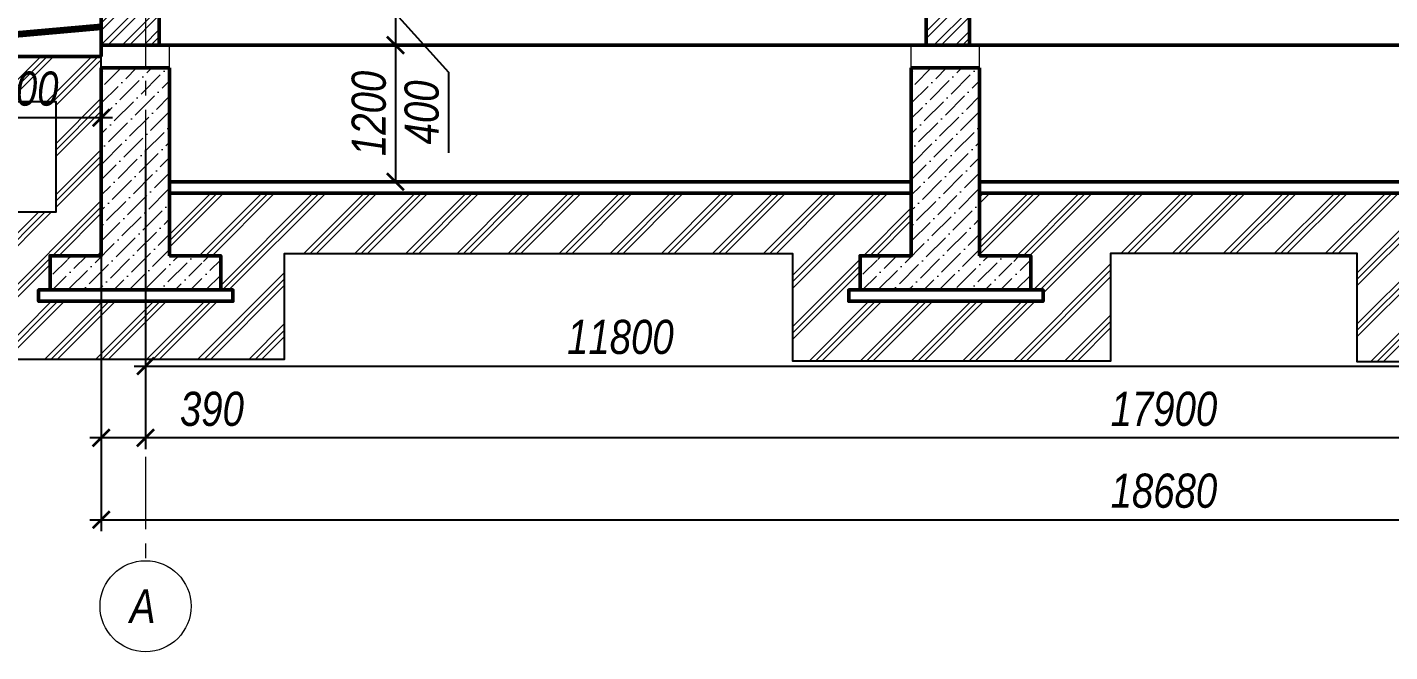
# Model space of a CAD drawing. Header units: millimetres. Extents: x 1582001 to 3303937, y 226471 to 491235.
# Drawn here: x 1882590 to 1894565, y 396234 to 401720 of the extents above; entities that cross this region are included whole.
import ezdxf
from ezdxf.enums import TextEntityAlignment as Align

# ---------------------------------------------------------------- set-up
doc = ezdxf.new("R2010")
doc.units = ezdxf.units.MM
doc.linetypes.add('CENTER', pattern=[50.8, 31.75, -6.35, 6.35, -6.35])
doc.layers.get('Defpoints').update_dxf_attribs({"color": 255, "lineweight": 30})
for name, color, linetype, lineweight in [('A-Wall-G', 22, 'Continuous', 50), ('Кирпич', 253, 'Continuous', 9), ('Оси', 251, 'CENTER', 9), ('Размеры', 7, 'Continuous', 18), ('Штриховки', 251, 'Continuous', 20)]:
    doc.layers.add(name, color=color, linetype=linetype, lineweight=lineweight)
doc.styles.add('Arch-Dim', font='ARIALNI.TTF', dxfattribs={"width": 0.98, "height": 300})
doc.styles.add('GOST 2.304', font='ARIALNI.TTF', dxfattribs={"width": 0.98, "height": 300})
doc.styles.add('style', font='ARIALNI.TTF', dxfattribs={"width": 0.98, "height": 300})
doc.dimstyles.new('Aec-Arch-M-100', dxfattribs={"dimscale": 100, "dimtxt": 2.5, "dimasz": 1.5, "dimexe": 1.5, "dimexo": 1.5, "dimgap": 0.8, "dimtad": 1, "dimdec": 0, "dimzin": 3, "dimdsep": 46, "dimtxsty": 'Arch-Dim', "dimblk": 'ARCHTICK', "dimcen": 2.5, "dimazin": 2, "dimtfac": 0.75, "dimtdec": 0, "dimtix": 1, "dimtmove": 1, "dimatfit": 2, "dimfxl": 0, "dimtolj": 1, "dimtzin": 0, "dimarcsym": 0})
doc.dimstyles.new('М100', dxfattribs={"dimtxt": 600, "dimasz": 150, "dimexe": 100, "dimexo": 200, "dimgap": 100, "dimtad": 1, "dimdec": 0, "dimtxsty": 'style', "dimblk": 'ARCHTICK', "dimcen": 150, "dimdle": 100, "dimclrt": 256, "dimadec": 0, "dimazin": 0, "dimtfac": 1, "dimtdec": 0, "dimtmove": 1, "dimatfit": 3, "dimldrblk": 'NONE', "dimfxl": 0, "dimarcsym": 0})

# ---------------------------------------------------------------- blocks, each defined once
blk = doc.blocks.new('_ArchTick')
at = {"color": 0, "linetype": 'ByBlock', "const_width": 0.15}
blk.add_lwpolyline([(-0.5, -0.5), (0.5, 0.5)], dxfattribs=at)
blk = doc.blocks.new('*D607')
at = {"layer": 'Defpoints', "color": 0, "lineweight": -3, "transparency": 16777216}
for p in [(1883240, 401463), (1881740, 401363), (1883240, 400926)]:
    blk.add_point(p, dxfattribs=at)
at = {"layer": 'Размеры', "color": 0, "lineweight": -2, "transparency": 16777216}
for p, q in [((1881740, 401163), (1881740, 400826)), ((1883240, 401263), (1883240, 400826)), ((1881640, 400926), (1883340, 400926))]:
    blk.add_line(p, q, dxfattribs=at)
at = {"layer": 'Размеры', "color": 0, "lineweight": -2, "transparency": 16777216, "xscale": 150, "yscale": 150, "zscale": 150, "rotation": 180}
blk.add_blockref('_ArchTick', (1881740, 400926), dxfattribs=at)
at = {"layer": 'Размеры', "color": 0, "lineweight": -2, "transparency": 16777216, "xscale": 150, "yscale": 150, "zscale": 150}
blk.add_blockref('_ArchTick', (1883240, 400926), dxfattribs=at)
at = {"layer": 'Размеры', "transparency": 16777216, "insert": (1882490, 401179), "char_height": 300, "attachment_point": 5, "style": 'style'}
blk.add_mtext('1500', dxfattribs=at)
blk = doc.blocks.new('_None')
blk = doc.blocks.new('*D568')
at = {"layer": 'Defpoints', "color": 0, "lineweight": -3, "transparency": 16777216}
for p in [(1883630, 400844), (1895430, 400844), (1895430, 398744)]:
    blk.add_point(p, dxfattribs=at)
at = {"layer": 'Размеры', "color": 0, "lineweight": -2, "transparency": 16777216}
for p, q in [((1883630, 400644), (1883630, 398644)), ((1895430, 400644), (1895430, 398644)), ((1883530, 398744), (1895530, 398744))]:
    blk.add_line(p, q, dxfattribs=at)
at = {"layer": 'Размеры', "color": 0, "lineweight": -2, "transparency": 16777216, "xscale": 150, "yscale": 150, "zscale": 150, "rotation": 180}
blk.add_blockref('_ArchTick', (1883630, 398744), dxfattribs=at)
at = {"layer": 'Размеры', "color": 0, "lineweight": -2, "transparency": 16777216, "xscale": 150, "yscale": 150, "zscale": 150}
blk.add_blockref('_ArchTick', (1895430, 398744), dxfattribs=at)
at = {"layer": 'Размеры', "transparency": 16777216, "insert": (1887803, 398998), "char_height": 300, "attachment_point": 5, "style": 'style'}
blk.add_mtext('11800', dxfattribs=at)
blk = doc.blocks.new('*D569')
at = {"layer": 'Defpoints', "color": 0, "lineweight": -3, "transparency": 16777216}
for p in [(1883630, 400844), (1901530, 400844), (1883630, 398113)]:
    blk.add_point(p, dxfattribs=at)
at = {"layer": 'Размеры', "color": 0, "lineweight": -2, "transparency": 16777216}
for p, q in [((1883630, 400644), (1883630, 398013)), ((1901530, 400644), (1901530, 398013)), ((1901630, 398113), (1883530, 398113))]:
    blk.add_line(p, q, dxfattribs=at)
at = {"layer": 'Размеры', "color": 0, "lineweight": -2, "transparency": 16777216, "xscale": 150, "yscale": 150, "zscale": 150, "rotation": 180}
blk.add_blockref('_ArchTick', (1883630, 398113), dxfattribs=at)
at = {"layer": 'Размеры', "color": 0, "lineweight": -2, "transparency": 16777216, "xscale": 150, "yscale": 150, "zscale": 150}
blk.add_blockref('_ArchTick', (1901530, 398113), dxfattribs=at)
at = {"layer": 'Размеры', "transparency": 16777216, "insert": (1892580, 398366), "char_height": 300, "attachment_point": 5, "style": 'style'}
blk.add_mtext('17900', dxfattribs=at)
blk = doc.blocks.new('*D570')
at = {"layer": 'Defpoints', "color": 0, "lineweight": -3, "transparency": 16777216}
for p in [(1883240, 400844), (1901920, 400844), (1901920, 397394)]:
    blk.add_point(p, dxfattribs=at)
at = {"layer": 'Размеры', "color": 0, "lineweight": -2, "transparency": 16777216}
for p, q in [((1883240, 400644), (1883240, 397294)), ((1901920, 400644), (1901920, 397294)), ((1883140, 397394), (1902020, 397394))]:
    blk.add_line(p, q, dxfattribs=at)
at = {"layer": 'Размеры', "color": 0, "lineweight": -2, "transparency": 16777216, "xscale": 150, "yscale": 150, "zscale": 150, "rotation": 180}
blk.add_blockref('_ArchTick', (1883240, 397394), dxfattribs=at)
at = {"layer": 'Размеры', "color": 0, "lineweight": -2, "transparency": 16777216, "xscale": 150, "yscale": 150, "zscale": 150}
blk.add_blockref('_ArchTick', (1901920, 397394), dxfattribs=at)
at = {"layer": 'Размеры', "transparency": 16777216, "insert": (1892580, 397647), "char_height": 300, "attachment_point": 5, "style": 'style'}
blk.add_mtext('18680', dxfattribs=at)
blk = doc.blocks.new('*D571')
at = {"layer": 'Defpoints', "color": 0, "lineweight": -3, "transparency": 16777216}
for p in [(1883240, 400844), (1883630, 400844), (1883240, 398113)]:
    blk.add_point(p, dxfattribs=at)
at = {"layer": 'Размеры', "color": 0, "lineweight": -2, "transparency": 16777216}
for p, q in [((1883240, 400644), (1883240, 398013)), ((1883630, 400644), (1883630, 398013)), ((1883730, 398113), (1883140, 398113)), ((1884586, 398113), (1883630, 398113))]:
    blk.add_line(p, q, dxfattribs=at)
at = {"layer": 'Размеры', "color": 0, "lineweight": -2, "transparency": 16777216, "xscale": 150, "yscale": 150, "zscale": 150, "rotation": 180}
blk.add_blockref('_ArchTick', (1883240, 398113), dxfattribs=at)
at = {"layer": 'Размеры', "color": 0, "lineweight": -2, "transparency": 16777216, "xscale": 150, "yscale": 150, "zscale": 150}
blk.add_blockref('_ArchTick', (1883630, 398113), dxfattribs=at)
at = {"layer": 'Размеры', "transparency": 16777216, "insert": (1884213, 398366), "char_height": 300, "attachment_point": 5, "style": 'style'}
blk.add_mtext('390', dxfattribs=at)
blk = doc.blocks.new('*D816')
at = {"color": 0, "lineweight": -2, "ltscale": 100, "transparency": 16777216}
for p, q in [((1885826, 402118), (1885826, 401563)), ((1885866, 402118), (1885976, 402118)), ((1885826, 401841), (1886292, 401327)), ((1885474, 401563), (1885976, 401563)), ((1886292, 401327), (1886292, 400617))]:
    blk.add_line(p, q, dxfattribs=at)
at = {"layer": 'Defpoints', "color": 0, "lineweight": -3, "ltscale": 100, "transparency": 16777216}
for p in [(1885716, 402118), (1885324, 401563), (1885826, 401563)]:
    blk.add_point(p, dxfattribs=at)
at = {"color": 0, "lineweight": -2, "ltscale": 100, "transparency": 16777216, "xscale": 150, "yscale": 150, "zscale": 150}
for p, rotation in [((1885826, 402118), 90), ((1885826, 401563), 270)]:
    blk.add_blockref('_ArchTick', p, dxfattribs=dict(at, rotation=rotation))
at = {"color": 0, "ltscale": 100, "transparency": 16777216, "insert": (1886058, 400972), "char_height": 300, "attachment_point": 5, "rotation": 90, "style": 'Arch-Dim'}
blk.add_mtext('\\A1;400', dxfattribs=at)
blk = doc.blocks.new('*D817')
at = {"color": 0, "lineweight": -2, "ltscale": 100, "transparency": 16777216}
for p, q in [((1885826, 401563), (1885826, 400363)), ((1885832, 401563), (1885976, 401563)), ((1885832, 400363), (1885976, 400363))]:
    blk.add_line(p, q, dxfattribs=at)
at = {"layer": 'Defpoints', "color": 0, "lineweight": -3, "ltscale": 100, "transparency": 16777216}
for p in [(1885682, 401563), (1885682, 400363), (1885826, 400363)]:
    blk.add_point(p, dxfattribs=at)
at = {"color": 0, "lineweight": -2, "ltscale": 100, "transparency": 16777216, "xscale": 150, "yscale": 150, "zscale": 150}
for p, rotation in [((1885826, 401563), 90), ((1885826, 400363), 270)]:
    blk.add_blockref('_ArchTick', p, dxfattribs=dict(at, rotation=rotation))
at = {"color": 0, "ltscale": 100, "transparency": 16777216, "insert": (1885593, 400963), "char_height": 300, "attachment_point": 5, "rotation": 90, "style": 'Arch-Dim'}
blk.add_mtext('\\A1;1200', dxfattribs=at)

msp = doc.modelspace()

# ---------------------------------------------------------------- hatches: boundary and pattern name
at = {"layer": 'Кирпич'}
h = msp.add_hatch(dxfattribs=at)
h.set_pattern_fill('ANSI32', color=0, scale=14, style=0)
h.set_pattern_definition([(45, (345157.06, 64994.14), (-94.292689, 94.292689), []), (45, (345219.93, 64994.14), (-94.292689, 94.292689), [])])
h.paths.add_polyline_path([(1890729.9, 406888.1), (1890729.9, 407010.3), (1890489.9, 406945.9), (1890489.9, 406606.3), (1890629.9, 406606.3), (1890629.9, 406266.3), (1890489.9, 406266.3), (1890489.9, 402123.3), (1890609.9, 402123.3), (1890609.9, 401898.3), (1890489.9, 401898.3), (1890489.9, 401563.3), (1890869.9, 401563.3), (1890869.9, 401898.3), (1890749.9, 401898.3), (1890749.9, 402123.3), (1890869.9, 402123.3), (1890869.9, 406438.3), (1890749.9, 406438.3), (1890749.9, 406663.3), (1890869.9, 406663.3), (1890869.9, 406888.1)])
h = msp.add_hatch(dxfattribs=at)
h.set_pattern_fill('ANSI32', color=0, scale=14, style=0)
h.set_pattern_definition([(45, (521407.74, 138055.65), (-94.292689, 94.292689), []), (45, (521470.6, 138055.65), (-94.292689, 94.292689), [])])
h.paths.add_polyline_path([(1883749.9, 402388.3), (1883629.9, 402388.3), (1883629.9, 402093.3), (1883749.9, 402093.3)])
h.paths.add_polyline_path([(1883629.9, 402388.3), (1883239.9, 402388.3), (1883239.9, 402313.3), (1883239.9, 402063.3), (1883239.9, 401738.3), (1883239.9, 401563.3), (1883629.9, 401563.3)])
h.paths.add_polyline_path([(1883749.9, 401868.3), (1883629.9, 401868.3), (1883629.9, 401563.3), (1883749.9, 401563.3)])
at = {"layer": 'Размеры', "ltscale": 100}
h = msp.add_hatch(dxfattribs=at)
h.set_pattern_fill('PLAST', color=256, scale=50, angle=45, style=0)
h.set_pattern_definition([(45, (167999.66, 126626.28), (-224.506403, 224.506403), []), (45, (167971.6, 126654.35), (-224.506403, 224.506403), []), (45, (167943.54, 126682.4), (-224.506403, 224.506403), [])])
h.paths.add_polyline_path([(1878655.4, 401563.3), (1878655.4, 401068.1), (1882840.6, 401068.1), (1882840.6, 400095.9), (1882307, 400095.9), (1882307, 398804), (1884852, 398804), (1884852, 399734), (1889315.2, 399734), (1889315.2, 398790), (1892114.6, 398790), (1892114.6, 399734.6), (1894276.7, 399734.6), (1894276.7, 398783.7), (1896976.1, 398783.7), (1896976.1, 399732.6), (1900354.7, 399732.6), (1900354.7, 398763.3), (1902940.4, 398763.3), (1902940.4, 400183), (1902494.3, 400183), (1902494.3, 400990.2), (1906556, 400990.2), (1906511.9, 401563.3), (1903419.9, 401563.3), (1903419.9, 401463.3), (1903519.9, 401463.3), (1903519.9, 401363.3), (1903219.9, 401363.3), (1903219.9, 401463.3), (1901919.9, 401463.3), (1901919.9, 399713.3), (1902369.9, 399713.3), (1902369.9, 399413.3), (1902477.7, 399413.3), (1902477.7, 399363.3), (1902477.7, 399313.3), (1900769.9, 399313.3), (1900769.9, 399413.3), (1900869.9, 399413.3), (1900869.9, 399713.3), (1901319.9, 399713.3), (1901319.9, 400263.3), (1895899.3, 400263.3), (1895899.3, 399713.3), (1896349.3, 399713.3), (1896349.3, 399413.3), (1896457.2, 399413.3), (1896457.2, 399313.3), (1894749.3, 399313.3), (1894749.3, 399413.3), (1894849.3, 399413.3), (1894849.3, 399713.3), (1895299.3, 399713.3), (1895299.3, 400263.3), (1890959.3, 400263.3), (1890959.3, 399713.3), (1891409.3, 399713.3), (1891409.3, 399413.3), (1891517.2, 399413.3), (1891517.2, 399313.3), (1889809.3, 399313.3), (1889809.3, 399413.3), (1889909.3, 399413.3), (1889909.3, 399713.3), (1890359.3, 399713.3), (1890359.3, 400263.3), (1883839.9, 400263.3), (1883839.9, 399713.3), (1884289.9, 399713.3), (1884289.9, 399413.3), (1884397.7, 399413.3), (1884397.7, 399313.3), (1882689.9, 399313.3), (1882689.9, 399413.3), (1882789.9, 399413.3), (1882789.9, 399713.3), (1883239.9, 399713.3), (1883239.9, 401463.3), (1881939.9, 401463.3), (1881939.9, 401363.3), (1881639.9, 401363.3), (1881639.9, 401463.3), (1881739.9, 401463.3), (1881739.9, 401563.3)])
at = {"layer": 'Штриховки', "ltscale": 100}
h = msp.add_hatch(dxfattribs=at)
h.set_pattern_fill('ANSI36', color=256, scale=30, style=0)
h.set_pattern_definition([(45, (205061.95, 126623.68), (50.5139407, 185.2177825), [238.125, -47.625, 0, -47.625])])
h.paths.add_polyline_path([(1883239.9, 401363.4), (1883579.9, 401363.4), (1883579.9, 399413.4), (1882939.9, 399413.4), (1882939.9, 399713.4), (1883239.9, 399713.4)])
h.paths.add_polyline_path([(1883579.9, 401363.4), (1883839.9, 401363.4), (1883839.9, 399713.4), (1884139.9, 399713.4), (1884139.9, 399413.4), (1883579.9, 399413.4)])
h.paths.add_polyline_path([(1882944.8, 399713.3), (1882789.9, 399713.3), (1882789.9, 399413.3), (1882944.8, 399413.3)])
h.paths.add_polyline_path([(1884124.9, 399713.3), (1884289.9, 399713.3), (1884289.9, 399413.3), (1884124.9, 399413.3)])
h = msp.add_hatch(dxfattribs=at)
h.set_pattern_fill('ANSI36', color=256, scale=30, style=0)
h.set_pattern_definition([(45, (212181.395, 126623.64), (50.5139407, 185.2177825), [238.125, -47.625, 0, -47.625])])
h.paths.add_polyline_path([(1890359.3, 401363.3), (1890699.3, 401363.3), (1890699.3, 399413.3), (1890059.3, 399413.3), (1890059.3, 399713.3), (1890359.3, 399713.3)])
h.paths.add_polyline_path([(1890699.3, 401363.3), (1890959.3, 401363.3), (1890959.3, 399713.3), (1891259.3, 399713.3), (1891259.3, 399413.3), (1890699.3, 399413.3)])
h.paths.add_polyline_path([(1890064.3, 399713.3), (1889909.3, 399713.3), (1889909.3, 399413.3), (1890064.3, 399413.3)])
h.paths.add_polyline_path([(1891244.3, 399713.3), (1891409.3, 399713.3), (1891409.3, 399413.3), (1891244.3, 399413.3)])

# ---------------------------------------------------------------- linework, layer by layer
at = {"layer": 'A-Wall-G', "color": 0, "ltscale": 100}
for p, q in [((1883239.9, 401738.3), (1881839.9, 401613.3)), ((1883239.9, 401708.2), (1881839.9, 401583.2)), ((1883239.9, 401563.3), (1901919.9, 401563.3)), ((1881839.9, 401463.3), (1883239.9, 401463.3)), ((1883839.9, 401363.3), (1883239.9, 401363.3)), ((1883839.9, 401363.3), (1883839.9, 399713.3)), ((1890959.3, 401363.3), (1890359.3, 401363.3)), ((1890959.3, 401363.3), (1890959.3, 399713.3)), ((1890359.3, 400363.3), (1883839.9, 400363.3)), ((1895299.3, 400363.3), (1890959.3, 400363.3)), ((1883839.9, 400263.3), (1890359.3, 400263.3)), ((1890959.3, 400263.3), (1895299.3, 400263.3))]:
    msp.add_line(p, q, dxfattribs=at)
at = {"layer": 'A-Wall-G', "ltscale": 100}
for points in [[(1890489.9, 401563.3), (1890489.9, 401898.3), (1890609.9, 401898.3), (1890609.9, 402123.3), (1890489.9, 402123.3), (1890489.9, 406266.3), (1890629.9, 406266.3), (1890629.9, 406606.3), (1890489.9, 406606.3), (1890489.9, 406945.9), (1890729.9, 407010.3), (1890729.9, 406888.1), (1890869.9, 406888.1), (1890869.9, 406663.3), (1890749.9, 406663.3), (1890749.9, 406438.3), (1890869.9, 406438.3), (1890869.9, 402123.3), (1890749.9, 402123.3), (1890749.9, 401898.3), (1890869.9, 401898.3), (1890869.9, 401563.3)], [(1883239.9, 401463.3), (1883239.9, 402388.3), (1883749.9, 402388.3), (1883749.9, 402123.3), (1883629.9, 402123.3), (1883629.9, 401898.3), (1883749.9, 401898.3), (1883749.9, 401563.3)]]:
    msp.add_lwpolyline(points, dxfattribs=at)
at = {"layer": 'A-Wall-G', "color": 0, "ltscale": 100}
for points in [[(1883839.9, 399713.3), (1884289.9, 399713.3), (1884289.9, 399413.3), (1882789.9, 399413.3), (1882789.9, 399713.3), (1883239.9, 399713.3), (1883239.9, 401363.3)], [(1890959.3, 399713.3), (1891409.3, 399713.3), (1891409.3, 399413.3), (1889909.3, 399413.3), (1889909.3, 399713.3), (1890359.3, 399713.3), (1890359.3, 401363.3)], [(1884297.7, 399413.3), (1884397.7, 399413.3), (1884397.7, 399313.3), (1882789.9, 399313.3), (1882689.9, 399313.3), (1882689.9, 399413.3), (1884289.9, 399413.3)], [(1891409.3, 399413.3), (1891517.2, 399413.3), (1891517.2, 399313.3), (1889909.3, 399313.3), (1889809.3, 399313.3), (1889809.3, 399413.3), (1891409.3, 399413.3)]]:
    msp.add_lwpolyline(points, dxfattribs=at)
at = {"layer": 'Defpoints', "color": 255, "lineweight": -3, "ltscale": 100}
for points in [[(1895299.3, 400263.3), (1890959.3, 400263.3), (1890959.3, 399713.3), (1891409.3, 399713.3), (1891409.3, 399413.3), (1891517.2, 399413.3), (1891517.2, 399313.3), (1889809.3, 399313.3), (1889809.3, 399413.3), (1889909.3, 399413.3), (1889909.3, 399713.3), (1890359.3, 399713.3), (1890359.3, 400263.3), (1883839.9, 400263.3), (1883839.9, 399713.3), (1884289.9, 399713.3), (1884289.9, 399413.3), (1884397.7, 399413.3), (1884397.7, 399313.3), (1882689.9, 399313.3), (1882689.9, 399413.3), (1882789.9, 399413.3), (1882789.9, 399713.3), (1883239.9, 399713.3), (1883239.9, 401463.3), (1881939.9, 401463.3)], [(1878655.4, 401068.1), (1882840.6, 401068.1), (1882840.6, 400095.9), (1882307, 400095.9)], [(1882307, 398804), (1884852, 398804), (1884852, 399734), (1889315.2, 399734), (1889315.2, 398790), (1892114.6, 398790), (1892114.6, 399734.6), (1894276.7, 399734.6), (1894276.7, 398783.7), (1896976.1, 398783.7)]]:
    msp.add_lwpolyline(points, dxfattribs=at)
at = {"layer": 'Оси', "ltscale": 20}
msp.add_line((1883629.9, 406074.4), (1883629.9, 397034.3), dxfattribs=at)
at = {"layer": 'Оси', "linetype": 'Continuous', "ltscale": 100}
msp.add_circle((1883629.9, 396634.3), 400, dxfattribs=at)
msp.add_circle((1883629.9, 396634.3), 400, dxfattribs=at)
at = {"layer": 'Размеры', "ltscale": 100}
for points in [[(1883239.9, 401363.3), (1883239.9, 401563.4)], [(1883839.9, 401363.3), (1883839.9, 401563.4)], [(1890359.3, 401363.3), (1890359.3, 401563.3)], [(1890959.3, 401363.3), (1890959.3, 401563.3)]]:
    msp.add_lwpolyline(points, dxfattribs=at)

# ---------------------------------------------------------------- texts
at = {"layer": 'Оси', "linetype": 'Continuous', "ltscale": 100, "style": 'GOST 2.304'}
msp.add_text('А', height=297.2, dxfattribs=at).set_placement((1883603.6, 396634.3), align=Align.MIDDLE_CENTER)

# ---------------------------------------------------------------- dimensions: what is measured, and where the dimension line sits
at = {"ltscale": 100}
dim = msp.add_linear_dim(base=(1885826.4, 401563.3), p1=(1885716.1, 402118.3), p2=(1885324.1, 401563.3), angle=90, text='400', dimstyle='Aec-Arch-M-100', override={"dimscale": 100, "dimsah": 1}, dxfattribs=at)
dim.commit()
dim.dimension.update_dxf_attribs({"geometry": '*D816', "text_midpoint": (1886291.6, 401247), "dimtype": 160})
dim = msp.add_linear_dim(base=(1885826.4, 400363.3), p1=(1885681.5, 401563.3), p2=(1885681.5, 400363.3), angle=90, dimstyle='Aec-Arch-M-100', override={"dimscale": 100, "dimsah": 1}, dxfattribs=at)
dim.commit()
dim.dimension.update_dxf_attribs({"geometry": '*D817', "text_midpoint": (1885593.2, 400963.3)})
at = {"layer": 'Размеры'}
dim = msp.add_linear_dim(base=(1883239.9, 400926.2), p1=(1881739.9, 401363.3), p2=(1883239.9, 401463.3), angle=180, dimstyle='М100', override={"dimtxt": 250, "dimblk1": 'ArchTick', "dimblk2": 'ArchTick', "dimsah": 1}, dxfattribs=at)
dim.commit()
dim.dimension.update_dxf_attribs({"geometry": '*D607', "text_midpoint": (1882489.9, 401179.4)})
for base, p1, p2, picture, middle in [((1901919.9, 397394.3), (1883239.9, 400844.4), (1901919.9, 400844.4), '*D570', (1892579.9, 397647.4)), ((1883629.9, 398112.6), (1901529.9, 400844.4), (1883629.9, 400844.4), '*D569', (1892579.9, 398365.7))]:
    dim = msp.add_linear_dim(base=base, p1=p1, p2=p2, dimstyle='М100', override={"dimtxt": 250}, dxfattribs=at)
    dim.commit()
    dim.dimension.update_dxf_attribs({"geometry": picture, "text_midpoint": middle})
for base, p2, picture, middle in [((1883239.9, 398112.6), (1883239.9, 400844.4), '*D571', (1884213.1, 398112.6)), ((1895429.9, 398744.4), (1895429.9, 400844.4), '*D568', (1887802.8, 398744.4))]:
    dim = msp.add_linear_dim(base=base, p1=(1883629.9, 400844.4), p2=p2, dimstyle='М100', override={"dimtxt": 250}, dxfattribs=at)
    dim.commit()
    dim.dimension.update_dxf_attribs({"geometry": picture, "text_midpoint": middle, "dimtype": 160})

doc.saveas('drawing.dxf')
